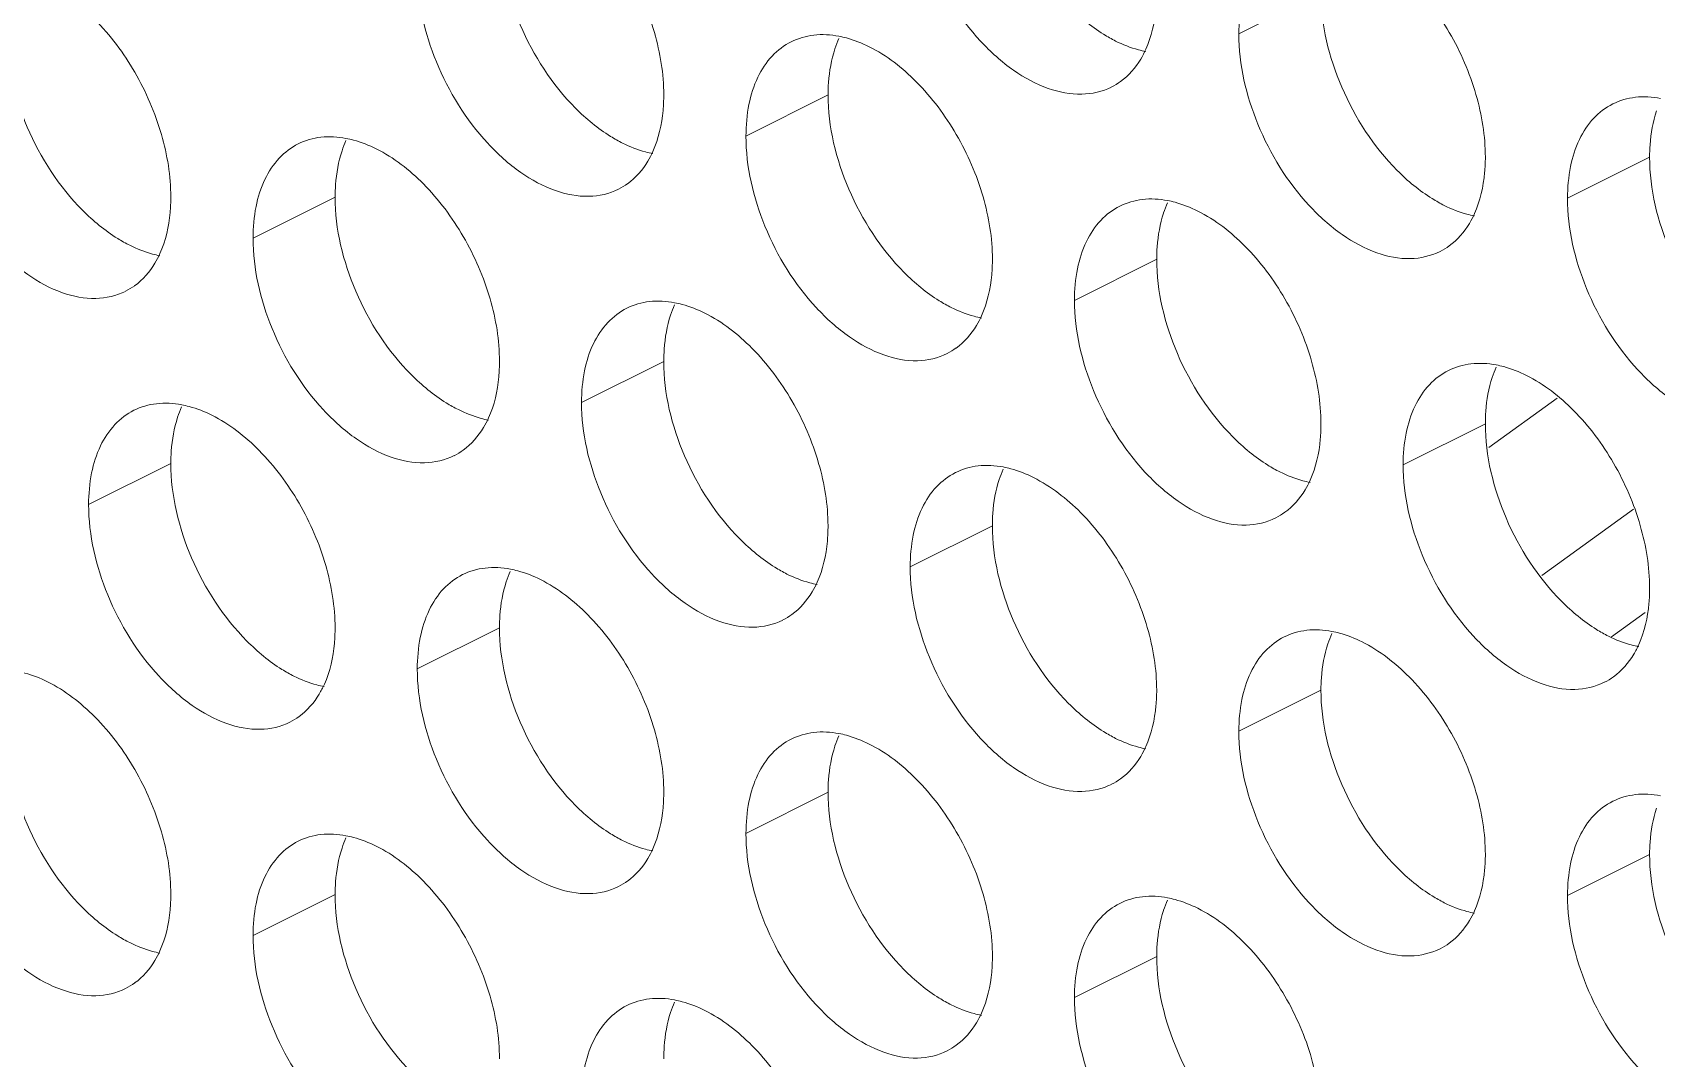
# Model space of a CAD drawing. Header units: millimetres. Extents: x 0 to 2524, y 0 to 1785.
# Drawn here: x 1833.05 to 1844.23, y 786.19 to 793.26 of the extents above; entities that cross this region are included whole.
import ezdxf

# ---------------------------------------------------------------- set-up
doc = ezdxf.new("R2010")
doc.units = ezdxf.units.MM
doc.header["$LTSCALE"] = 0.1
doc.layers.add('标注', color=251, linetype='Continuous', lineweight=9)

msp = doc.modelspace()

# ---------------------------------------------------------------- linework, layer by layer
at = {"layer": '标注'}
for p, q in [((1841.923, 793.529), (1841.358, 793.246)), ((1838.529, 792.826), (1837.964, 792.543)), ((1844.186, 792.398), (1843.621, 792.115)), ((1835.135, 792.123), (1834.57, 791.84)), ((1840.792, 791.695), (1840.226, 791.412)), ((1837.398, 790.992), (1836.832, 790.709)), ((1843.549, 790.738), (1843.08, 790.398)), ((1843.055, 790.563), (1842.489, 790.28)), ((1834.004, 790.289), (1833.438, 790.006)), ((1844.074, 789.974), (1843.445, 789.518)), ((1839.661, 789.86), (1839.095, 789.578)), ((1844.156, 789.263), (1843.924, 789.095)), ((1836.267, 789.157), (1835.701, 788.875)), ((1841.923, 788.729), (1841.358, 788.446)), ((1838.529, 788.026), (1837.964, 787.743)), ((1844.186, 787.598), (1843.621, 787.315)), ((1835.135, 787.323), (1834.57, 787.04)), ((1840.792, 786.895), (1840.226, 786.612))]:
    msp.add_line(p, q, dxfattribs=at)
for centre, radius, start, end in [((1839.274, 792.915), 0.734, 155.8796, 161.7803), ((1840.278, 793.286), 0.453, 296.5256, 305.9034), ((1835.88, 792.212), 0.734, 155.8796, 161.7803), ((1836.884, 792.583), 0.453, 296.5256, 305.9034), ((1841.537, 791.784), 0.734, 155.8796, 161.7803), ((1842.541, 792.154), 0.453, 296.5256, 305.9034), ((1833.49, 791.88), 0.453, 296.5256, 305.9034), ((1838.142, 791.081), 0.734, 155.8796, 161.7803), ((1839.146, 791.451), 0.453, 296.5256, 305.9034), ((1843.799, 790.652), 0.734, 155.8796, 161.7803), ((1834.748, 790.378), 0.734, 155.8796, 161.7803), ((1835.752, 790.748), 0.453, 296.5256, 305.9034), ((1840.405, 789.949), 0.734, 155.8796, 161.7803), ((1841.409, 790.32), 0.453, 296.5256, 305.9034), ((1837.011, 789.246), 0.734, 155.8796, 161.7803), ((1838.015, 789.617), 0.453, 296.5256, 305.9034), ((1842.668, 788.818), 0.734, 155.8796, 161.7803), ((1843.672, 789.188), 0.453, 296.5256, 305.9034), ((1834.621, 788.914), 0.453, 296.5256, 305.9034), ((1839.274, 788.115), 0.734, 155.8796, 161.7803), ((1840.278, 788.486), 0.453, 296.5256, 305.9034), ((1835.88, 787.412), 0.734, 155.8796, 161.7803), ((1836.884, 787.783), 0.453, 296.5256, 305.9034), ((1841.537, 786.984), 0.734, 155.8796, 161.7803), ((1842.541, 787.354), 0.453, 296.5256, 305.9034), ((1833.49, 787.08), 0.453, 296.5256, 305.9034), ((1838.142, 786.281), 0.734, 155.8796, 161.7803), ((1839.146, 786.651), 0.453, 296.5256, 305.9034)]:
    msp.add_arc(centre, radius, start, end, dxfattribs=at)
for points, knots in [([(1840.48, 792.88), (1840.418, 792.849), (1840.268, 792.815), (1840.03, 792.863), (1839.791, 792.993), (1839.484, 793.271), (1839.198, 793.733), (1839.095, 794.166), (1839.095, 794.378)], [0, 0, 0, 0, 0.090718, 0.191742, 0.308104, 0.439279, 0.725532, 1, 1, 1, 1]), ([(1836.549, 794.29), (1836.67, 794.229), (1836.901, 794.049), (1837.167, 793.691), (1837.348, 793.272), (1837.398, 792.971), (1837.398, 792.826)], [0, 0, 0, 0, 0.229676, 0.488215, 0.753207, 1, 1, 1, 1]), ([(1836.79, 792.735), (1836.629, 792.898), (1836.378, 793.285), (1836.267, 793.736), (1836.267, 793.957)], [0, 0, 0, 0, 0.508684, 1, 1, 1, 1]), ([(1841.358, 793.246), (1841.358, 793.319), (1841.37, 793.458), (1841.429, 793.648), (1841.528, 793.8), (1841.621, 793.871), (1841.67, 793.895)], [0, 0, 0, 0, 0.289235, 0.54966, 0.782932, 1, 1, 1, 1]), ([(1842.206, 793.861), (1842.327, 793.801), (1842.557, 793.62), (1842.824, 793.262), (1843.005, 792.844), (1843.055, 792.543), (1843.055, 792.398)], [0, 0, 0, 0, 0.229676, 0.488215, 0.753207, 1, 1, 1, 1]), ([(1837.086, 792.177), (1837.023, 792.146), (1836.874, 792.112), (1836.636, 792.16), (1836.397, 792.29), (1836.09, 792.568), (1835.804, 793.031), (1835.701, 793.463), (1835.701, 793.675)], [0, 0, 0, 0, 0.090718, 0.191742, 0.308104, 0.439279, 0.725532, 1, 1, 1, 1]), ([(1833.155, 793.587), (1833.276, 793.526), (1833.507, 793.346), (1833.773, 792.988), (1833.954, 792.569), (1834.004, 792.268), (1834.004, 792.123)], [0, 0, 0, 0, 0.229676, 0.488215, 0.753207, 1, 1, 1, 1]), ([(1840.792, 793.529), (1840.792, 793.493), (1840.786, 793.361), (1840.757, 793.228), (1840.717, 793.14)], [0, 0, 0, 0, 0.268874, 1, 1, 1, 1]), ([(1842.447, 792.307), (1842.286, 792.47), (1842.035, 792.857), (1841.923, 793.307), (1841.923, 793.529)], [0, 0, 0, 0, 0.508684, 1, 1, 1, 1]), ([(1840.509, 793.197), (1840.481, 793.211), (1840.363, 793.278), (1840.257, 793.365), (1840.185, 793.438)], [0, 0, 0, 0, 0.235002, 1, 1, 1, 1]), ([(1833.396, 792.032), (1833.235, 792.195), (1832.984, 792.582), (1832.872, 793.033), (1832.872, 793.254)], [0, 0, 0, 0, 0.508684, 1, 1, 1, 1]), ([(1837.964, 792.543), (1837.964, 792.616), (1837.976, 792.755), (1838.035, 792.945), (1838.134, 793.097), (1838.227, 793.168), (1838.276, 793.192)], [0, 0, 0, 0, 0.289235, 0.54966, 0.782932, 1, 1, 1, 1]), ([(1838.276, 793.192), (1838.324, 793.216), (1838.434, 793.248), (1838.548, 793.241), (1838.604, 793.23)], [0, 0, 0, 0, 0.482538, 1, 1, 1, 1]), ([(1838.529, 792.826), (1838.529, 792.854), (1838.533, 792.962), (1838.552, 793.069), (1838.577, 793.144)], [0, 0, 0, 0, 0.264225, 1, 1, 1, 1]), ([(1838.604, 793.23), (1838.622, 793.227), (1838.693, 793.21), (1838.762, 793.183), (1838.812, 793.158)], [0, 0, 0, 0, 0.238696, 1, 1, 1, 1]), ([(1838.812, 793.158), (1838.933, 793.098), (1839.163, 792.917), (1839.43, 792.559), (1839.611, 792.141), (1839.661, 791.84), (1839.661, 791.695)], [0, 0, 0, 0, 0.229676, 0.488215, 0.753207, 1, 1, 1, 1]), ([(1840.717, 793.125), (1840.7, 793.128), (1840.628, 793.145), (1840.559, 793.172), (1840.509, 793.197)], [0, 0, 0, 0, 0.238696, 1, 1, 1, 1]), ([(1842.743, 791.749), (1842.68, 791.717), (1842.53, 791.683), (1842.293, 791.731), (1842.054, 791.862), (1841.746, 792.139), (1841.46, 792.602), (1841.358, 793.034), (1841.358, 793.246)], [0, 0, 0, 0, 0.090718, 0.191742, 0.308104, 0.439279, 0.725532, 1, 1, 1, 1]), ([(1840.717, 793.14), (1840.707, 793.117), (1840.664, 793.033), (1840.6, 792.959), (1840.544, 792.918)], [0, 0, 0, 0, 0.265525, 1, 1, 1, 1]), ([(1833.692, 791.474), (1833.629, 791.443), (1833.479, 791.409), (1833.242, 791.457), (1833.003, 791.587), (1832.695, 791.865), (1832.409, 792.328), (1832.307, 792.76), (1832.307, 792.972)], [0, 0, 0, 0, 0.090718, 0.191742, 0.308104, 0.439279, 0.725532, 1, 1, 1, 1]), ([(1837.398, 792.826), (1837.398, 792.79), (1837.392, 792.658), (1837.363, 792.526), (1837.323, 792.437)], [0, 0, 0, 0, 0.268874, 1, 1, 1, 1]), ([(1839.053, 791.604), (1838.892, 791.767), (1838.641, 792.154), (1838.529, 792.605), (1838.529, 792.826)], [0, 0, 0, 0, 0.508684, 1, 1, 1, 1]), ([(1843.932, 792.764), (1843.981, 792.788), (1844.091, 792.82), (1844.204, 792.813), (1844.261, 792.802)], [0, 0, 0, 0, 0.482538, 1, 1, 1, 1]), ([(1837.115, 792.494), (1837.087, 792.508), (1836.969, 792.575), (1836.863, 792.662), (1836.79, 792.735)], [0, 0, 0, 0, 0.235002, 1, 1, 1, 1]), ([(1843.621, 792.115), (1843.621, 792.188), (1843.633, 792.327), (1843.692, 792.517), (1843.791, 792.669), (1843.883, 792.739), (1843.932, 792.764)], [0, 0, 0, 0, 0.289235, 0.54966, 0.782932, 1, 1, 1, 1]), ([(1844.186, 792.398), (1844.186, 792.426), (1844.19, 792.533), (1844.209, 792.641), (1844.234, 792.716)], [0, 0, 0, 0, 0.264225, 1, 1, 1, 1]), ([(1834.57, 791.84), (1834.57, 791.913), (1834.582, 792.052), (1834.641, 792.242), (1834.74, 792.394), (1834.833, 792.465), (1834.881, 792.489)], [0, 0, 0, 0, 0.289235, 0.54966, 0.782932, 1, 1, 1, 1]), ([(1834.881, 792.489), (1834.93, 792.513), (1835.04, 792.545), (1835.154, 792.538), (1835.21, 792.527)], [0, 0, 0, 0, 0.482538, 1, 1, 1, 1]), ([(1835.21, 792.527), (1835.228, 792.524), (1835.299, 792.507), (1835.368, 792.48), (1835.418, 792.455)], [0, 0, 0, 0, 0.238696, 1, 1, 1, 1]), ([(1837.323, 792.422), (1837.306, 792.425), (1837.234, 792.442), (1837.165, 792.469), (1837.115, 792.494)], [0, 0, 0, 0, 0.238696, 1, 1, 1, 1]), ([(1839.349, 791.046), (1839.286, 791.014), (1839.136, 790.98), (1838.898, 791.028), (1838.66, 791.159), (1838.352, 791.436), (1838.066, 791.899), (1837.964, 792.332), (1837.964, 792.543)], [0, 0, 0, 0, 0.090718, 0.191742, 0.308104, 0.439279, 0.725532, 1, 1, 1, 1]), ([(1835.135, 792.123), (1835.135, 792.152), (1835.139, 792.259), (1835.158, 792.366), (1835.183, 792.442)], [0, 0, 0, 0, 0.264225, 1, 1, 1, 1]), ([(1835.418, 792.455), (1835.539, 792.395), (1835.769, 792.215), (1836.035, 791.856), (1836.217, 791.438), (1836.267, 791.137), (1836.267, 790.992)], [0, 0, 0, 0, 0.229676, 0.488215, 0.753207, 1, 1, 1, 1]), ([(1837.323, 792.437), (1837.313, 792.414), (1837.27, 792.33), (1837.206, 792.256), (1837.149, 792.215)], [0, 0, 0, 0, 0.265525, 1, 1, 1, 1]), ([(1843.055, 792.398), (1843.055, 792.362), (1843.049, 792.23), (1843.02, 792.097), (1842.98, 792.009)], [0, 0, 0, 0, 0.268874, 1, 1, 1, 1]), ([(1844.71, 791.176), (1844.548, 791.338), (1844.297, 791.726), (1844.186, 792.176), (1844.186, 792.398)], [0, 0, 0, 0, 0.508684, 1, 1, 1, 1]), ([(1842.772, 792.065), (1842.744, 792.08), (1842.626, 792.146), (1842.52, 792.234), (1842.447, 792.307)], [0, 0, 0, 0, 0.235002, 1, 1, 1, 1]), ([(1833.721, 791.791), (1833.693, 791.805), (1833.575, 791.872), (1833.469, 791.959), (1833.396, 792.032)], [0, 0, 0, 0, 0.235002, 1, 1, 1, 1]), ([(1834.004, 792.123), (1834.004, 792.087), (1833.998, 791.955), (1833.969, 791.823), (1833.929, 791.734)], [0, 0, 0, 0, 0.268874, 1, 1, 1, 1]), ([(1835.659, 790.901), (1835.497, 791.064), (1835.246, 791.451), (1835.135, 791.902), (1835.135, 792.123)], [0, 0, 0, 0, 0.508684, 1, 1, 1, 1]), ([(1840.226, 791.412), (1840.226, 791.485), (1840.238, 791.624), (1840.297, 791.814), (1840.397, 791.966), (1840.489, 792.036), (1840.538, 792.061)], [0, 0, 0, 0, 0.289235, 0.54966, 0.782932, 1, 1, 1, 1]), ([(1840.538, 792.061), (1840.587, 792.085), (1840.697, 792.117), (1840.81, 792.11), (1840.867, 792.099)], [0, 0, 0, 0, 0.482538, 1, 1, 1, 1]), ([(1840.867, 792.099), (1840.884, 792.096), (1840.956, 792.079), (1841.025, 792.052), (1841.075, 792.027)], [0, 0, 0, 0, 0.238696, 1, 1, 1, 1]), ([(1841.075, 792.027), (1841.196, 791.966), (1841.426, 791.786), (1841.692, 791.428), (1841.873, 791.009), (1841.923, 790.708), (1841.923, 790.563)], [0, 0, 0, 0, 0.229676, 0.488215, 0.753207, 1, 1, 1, 1]), ([(1842.98, 791.993), (1842.962, 791.997), (1842.891, 792.013), (1842.822, 792.04), (1842.772, 792.065)], [0, 0, 0, 0, 0.238696, 1, 1, 1, 1]), ([(1845.006, 790.617), (1844.943, 790.586), (1844.793, 790.552), (1844.555, 790.6), (1844.317, 790.73), (1844.009, 791.008), (1843.723, 791.471), (1843.621, 791.903), (1843.621, 792.115)], [0, 0, 0, 0, 0.090718, 0.191742, 0.308104, 0.439279, 0.725532, 1, 1, 1, 1]), ([(1840.792, 791.695), (1840.792, 791.723), (1840.796, 791.831), (1840.815, 791.938), (1840.839, 792.013)], [0, 0, 0, 0, 0.264225, 1, 1, 1, 1]), ([(1842.98, 792.009), (1842.97, 791.986), (1842.927, 791.902), (1842.863, 791.828), (1842.806, 791.787)], [0, 0, 0, 0, 0.265525, 1, 1, 1, 1]), ([(1835.955, 790.343), (1835.892, 790.312), (1835.742, 790.278), (1835.504, 790.325), (1835.266, 790.456), (1834.958, 790.733), (1834.672, 791.196), (1834.57, 791.629), (1834.57, 791.84)], [0, 0, 0, 0, 0.090718, 0.191742, 0.308104, 0.439279, 0.725532, 1, 1, 1, 1]), ([(1833.929, 791.719), (1833.911, 791.722), (1833.84, 791.739), (1833.771, 791.766), (1833.721, 791.791)], [0, 0, 0, 0, 0.238696, 1, 1, 1, 1]), ([(1833.929, 791.734), (1833.919, 791.711), (1833.876, 791.627), (1833.812, 791.553), (1833.755, 791.513)], [0, 0, 0, 0, 0.265525, 1, 1, 1, 1]), ([(1839.661, 791.695), (1839.661, 791.659), (1839.655, 791.527), (1839.626, 791.394), (1839.586, 791.306)], [0, 0, 0, 0, 0.268874, 1, 1, 1, 1]), ([(1841.316, 790.473), (1841.154, 790.635), (1840.903, 791.023), (1840.792, 791.473), (1840.792, 791.695)], [0, 0, 0, 0, 0.508684, 1, 1, 1, 1]), ([(1839.378, 791.363), (1839.349, 791.377), (1839.232, 791.443), (1839.126, 791.531), (1839.053, 791.604)], [0, 0, 0, 0, 0.235002, 1, 1, 1, 1]), ([(1836.832, 790.709), (1836.832, 790.782), (1836.844, 790.921), (1836.903, 791.111), (1837.003, 791.263), (1837.095, 791.333), (1837.144, 791.358)], [0, 0, 0, 0, 0.289235, 0.54966, 0.782932, 1, 1, 1, 1]), ([(1837.144, 791.358), (1837.193, 791.382), (1837.303, 791.414), (1837.416, 791.407), (1837.473, 791.396)], [0, 0, 0, 0, 0.482538, 1, 1, 1, 1]), ([(1837.473, 791.396), (1837.49, 791.393), (1837.562, 791.376), (1837.631, 791.349), (1837.681, 791.324)], [0, 0, 0, 0, 0.238696, 1, 1, 1, 1]), ([(1839.586, 791.29), (1839.568, 791.294), (1839.497, 791.31), (1839.428, 791.338), (1839.378, 791.363)], [0, 0, 0, 0, 0.238696, 1, 1, 1, 1]), ([(1841.612, 789.914), (1841.549, 789.883), (1841.399, 789.849), (1841.161, 789.897), (1840.923, 790.027), (1840.615, 790.305), (1840.329, 790.768), (1840.226, 791.2), (1840.226, 791.412)], [0, 0, 0, 0, 0.090718, 0.191742, 0.308104, 0.439279, 0.725532, 1, 1, 1, 1]), ([(1837.398, 790.992), (1837.398, 791.02), (1837.402, 791.128), (1837.42, 791.235), (1837.445, 791.31)], [0, 0, 0, 0, 0.264225, 1, 1, 1, 1]), ([(1837.681, 791.324), (1837.801, 791.264), (1838.032, 791.083), (1838.298, 790.725), (1838.479, 790.306), (1838.529, 790.005), (1838.529, 789.86)], [0, 0, 0, 0, 0.229676, 0.488215, 0.753207, 1, 1, 1, 1]), ([(1839.586, 791.306), (1839.576, 791.283), (1839.533, 791.199), (1839.468, 791.125), (1839.412, 791.084)], [0, 0, 0, 0, 0.265525, 1, 1, 1, 1]), ([(1836.267, 790.992), (1836.267, 790.956), (1836.261, 790.824), (1836.232, 790.691), (1836.192, 790.603)], [0, 0, 0, 0, 0.268874, 1, 1, 1, 1]), ([(1837.922, 789.77), (1837.76, 789.932), (1837.509, 790.32), (1837.398, 790.77), (1837.398, 790.992)], [0, 0, 0, 0, 0.508684, 1, 1, 1, 1]), ([(1842.489, 790.28), (1842.489, 790.353), (1842.501, 790.492), (1842.56, 790.682), (1842.66, 790.835), (1842.752, 790.905), (1842.801, 790.929)], [0, 0, 0, 0, 0.289235, 0.54966, 0.782932, 1, 1, 1, 1]), ([(1842.801, 790.929), (1842.849, 790.954), (1842.959, 790.985), (1843.073, 790.978), (1843.13, 790.968)], [0, 0, 0, 0, 0.482538, 1, 1, 1, 1]), ([(1843.13, 790.968), (1843.147, 790.964), (1843.219, 790.948), (1843.288, 790.92), (1843.338, 790.895)], [0, 0, 0, 0, 0.238696, 1, 1, 1, 1]), ([(1835.984, 790.66), (1835.955, 790.674), (1835.837, 790.74), (1835.732, 790.828), (1835.659, 790.901)], [0, 0, 0, 0, 0.235002, 1, 1, 1, 1]), ([(1843.055, 790.563), (1843.055, 790.592), (1843.059, 790.699), (1843.077, 790.807), (1843.102, 790.882)], [0, 0, 0, 0, 0.264225, 1, 1, 1, 1]), ([(1843.338, 790.895), (1843.458, 790.835), (1843.689, 790.655), (1843.955, 790.297), (1844.136, 789.878), (1844.186, 789.577), (1844.186, 789.432)], [0, 0, 0, 0, 0.229676, 0.488215, 0.753207, 1, 1, 1, 1]), ([(1833.75, 790.655), (1833.798, 790.679), (1833.908, 790.711), (1834.022, 790.704), (1834.079, 790.693)], [0, 0, 0, 0, 0.482538, 1, 1, 1, 1]), ([(1834.079, 790.693), (1834.096, 790.69), (1834.168, 790.673), (1834.237, 790.646), (1834.287, 790.621)], [0, 0, 0, 0, 0.238696, 1, 1, 1, 1]), ([(1838.217, 789.211), (1838.155, 789.18), (1838.005, 789.146), (1837.767, 789.194), (1837.529, 789.325), (1837.221, 789.602), (1836.935, 790.065), (1836.832, 790.497), (1836.832, 790.709)], [0, 0, 0, 0, 0.090718, 0.191742, 0.308104, 0.439279, 0.725532, 1, 1, 1, 1]), ([(1833.438, 790.006), (1833.438, 790.079), (1833.45, 790.218), (1833.509, 790.408), (1833.609, 790.56), (1833.701, 790.631), (1833.75, 790.655)], [0, 0, 0, 0, 0.289235, 0.54966, 0.782932, 1, 1, 1, 1]), ([(1834.004, 790.289), (1834.004, 790.317), (1834.008, 790.425), (1834.026, 790.532), (1834.051, 790.607)], [0, 0, 0, 0, 0.264225, 1, 1, 1, 1]), ([(1834.287, 790.621), (1834.407, 790.561), (1834.638, 790.38), (1834.904, 790.022), (1835.085, 789.603), (1835.135, 789.302), (1835.135, 789.157)], [0, 0, 0, 0, 0.229676, 0.488215, 0.753207, 1, 1, 1, 1]), ([(1836.191, 790.587), (1836.174, 790.591), (1836.103, 790.607), (1836.034, 790.635), (1835.984, 790.66)], [0, 0, 0, 0, 0.238696, 1, 1, 1, 1]), ([(1836.192, 790.603), (1836.182, 790.58), (1836.138, 790.496), (1836.074, 790.422), (1836.018, 790.381)], [0, 0, 0, 0, 0.265525, 1, 1, 1, 1]), ([(1841.641, 790.231), (1841.612, 790.245), (1841.494, 790.312), (1841.389, 790.399), (1841.316, 790.473)], [0, 0, 0, 0, 0.235002, 1, 1, 1, 1]), ([(1841.923, 790.563), (1841.923, 790.528), (1841.918, 790.395), (1841.889, 790.263), (1841.849, 790.174)], [0, 0, 0, 0, 0.268874, 1, 1, 1, 1]), ([(1843.579, 789.341), (1843.417, 789.504), (1843.166, 789.891), (1843.055, 790.342), (1843.055, 790.563)], [0, 0, 0, 0, 0.508684, 1, 1, 1, 1]), ([(1834.528, 789.067), (1834.366, 789.23), (1834.115, 789.617), (1834.004, 790.067), (1834.004, 790.289)], [0, 0, 0, 0, 0.508684, 1, 1, 1, 1]), ([(1839.407, 790.226), (1839.455, 790.251), (1839.565, 790.282), (1839.679, 790.276), (1839.736, 790.265)], [0, 0, 0, 0, 0.482538, 1, 1, 1, 1]), ([(1839.736, 790.265), (1839.753, 790.261), (1839.825, 790.245), (1839.894, 790.217), (1839.944, 790.192)], [0, 0, 0, 0, 0.238696, 1, 1, 1, 1]), ([(1843.874, 788.783), (1843.812, 788.752), (1843.662, 788.718), (1843.424, 788.766), (1843.186, 788.896), (1842.878, 789.174), (1842.592, 789.636), (1842.489, 790.069), (1842.489, 790.28)], [0, 0, 0, 0, 0.090718, 0.191742, 0.308104, 0.439279, 0.725532, 1, 1, 1, 1]), ([(1839.095, 789.578), (1839.095, 789.65), (1839.107, 789.789), (1839.166, 789.979), (1839.265, 790.132), (1839.358, 790.202), (1839.407, 790.226)], [0, 0, 0, 0, 0.289235, 0.54966, 0.782932, 1, 1, 1, 1]), ([(1839.661, 789.86), (1839.661, 789.889), (1839.664, 789.996), (1839.683, 790.104), (1839.708, 790.179)], [0, 0, 0, 0, 0.264225, 1, 1, 1, 1]), ([(1839.944, 790.192), (1840.064, 790.132), (1840.295, 789.952), (1840.561, 789.594), (1840.742, 789.175), (1840.792, 788.874), (1840.792, 788.729)], [0, 0, 0, 0, 0.229676, 0.488215, 0.753207, 1, 1, 1, 1]), ([(1841.848, 790.159), (1841.831, 790.162), (1841.76, 790.179), (1841.691, 790.206), (1841.641, 790.231)], [0, 0, 0, 0, 0.238696, 1, 1, 1, 1]), ([(1841.849, 790.174), (1841.839, 790.152), (1841.795, 790.068), (1841.731, 789.993), (1841.675, 789.953)], [0, 0, 0, 0, 0.265525, 1, 1, 1, 1]), ([(1834.823, 788.508), (1834.761, 788.477), (1834.611, 788.443), (1834.373, 788.491), (1834.135, 788.622), (1833.827, 788.899), (1833.541, 789.362), (1833.438, 789.794), (1833.438, 790.006)], [0, 0, 0, 0, 0.090718, 0.191742, 0.308104, 0.439279, 0.725532, 1, 1, 1, 1]), ([(1838.529, 789.86), (1838.529, 789.825), (1838.524, 789.692), (1838.494, 789.56), (1838.455, 789.471)], [0, 0, 0, 0, 0.268874, 1, 1, 1, 1]), ([(1840.185, 788.638), (1840.023, 788.801), (1839.772, 789.188), (1839.661, 789.639), (1839.661, 789.86)], [0, 0, 0, 0, 0.508684, 1, 1, 1, 1]), ([(1838.246, 789.528), (1838.218, 789.542), (1838.1, 789.609), (1837.995, 789.696), (1837.922, 789.77)], [0, 0, 0, 0, 0.235002, 1, 1, 1, 1]), ([(1836.013, 789.524), (1836.061, 789.548), (1836.171, 789.579), (1836.285, 789.573), (1836.342, 789.562)], [0, 0, 0, 0, 0.482538, 1, 1, 1, 1]), ([(1840.48, 788.08), (1840.418, 788.049), (1840.268, 788.015), (1840.03, 788.063), (1839.791, 788.193), (1839.484, 788.471), (1839.198, 788.933), (1839.095, 789.366), (1839.095, 789.578)], [0, 0, 0, 0, 0.090718, 0.191742, 0.308104, 0.439279, 0.725532, 1, 1, 1, 1]), ([(1835.701, 788.875), (1835.701, 788.947), (1835.713, 789.086), (1835.772, 789.277), (1835.871, 789.429), (1835.964, 789.499), (1836.013, 789.524)], [0, 0, 0, 0, 0.289235, 0.54966, 0.782932, 1, 1, 1, 1]), ([(1836.267, 789.157), (1836.267, 789.186), (1836.27, 789.293), (1836.289, 789.401), (1836.314, 789.476)], [0, 0, 0, 0, 0.264225, 1, 1, 1, 1]), ([(1836.342, 789.562), (1836.359, 789.558), (1836.431, 789.542), (1836.499, 789.515), (1836.549, 789.49)], [0, 0, 0, 0, 0.238696, 1, 1, 1, 1]), ([(1836.549, 789.49), (1836.67, 789.429), (1836.901, 789.249), (1837.167, 788.891), (1837.348, 788.472), (1837.398, 788.171), (1837.398, 788.026)], [0, 0, 0, 0, 0.229676, 0.488215, 0.753207, 1, 1, 1, 1]), ([(1838.454, 789.456), (1838.437, 789.459), (1838.365, 789.476), (1838.296, 789.503), (1838.246, 789.528)], [0, 0, 0, 0, 0.238696, 1, 1, 1, 1]), ([(1838.455, 789.471), (1838.444, 789.449), (1838.401, 789.365), (1838.337, 789.29), (1838.281, 789.25)], [0, 0, 0, 0, 0.265525, 1, 1, 1, 1]), ([(1843.903, 789.1), (1843.875, 789.114), (1843.757, 789.181), (1843.652, 789.268), (1843.579, 789.341)], [0, 0, 0, 0, 0.235002, 1, 1, 1, 1]), ([(1844.186, 789.432), (1844.186, 789.396), (1844.181, 789.264), (1844.151, 789.131), (1844.112, 789.043)], [0, 0, 0, 0, 0.268874, 1, 1, 1, 1]), ([(1835.135, 789.157), (1835.135, 789.122), (1835.13, 788.99), (1835.1, 788.857), (1835.061, 788.769)], [0, 0, 0, 0, 0.268874, 1, 1, 1, 1]), ([(1836.79, 787.935), (1836.629, 788.098), (1836.378, 788.485), (1836.267, 788.936), (1836.267, 789.157)], [0, 0, 0, 0, 0.508684, 1, 1, 1, 1]), ([(1841.67, 789.095), (1841.718, 789.119), (1841.828, 789.151), (1841.942, 789.144), (1841.999, 789.133)], [0, 0, 0, 0, 0.482538, 1, 1, 1, 1]), ([(1841.999, 789.133), (1842.016, 789.13), (1842.087, 789.113), (1842.156, 789.086), (1842.206, 789.061)], [0, 0, 0, 0, 0.238696, 1, 1, 1, 1]), ([(1834.852, 788.825), (1834.824, 788.839), (1834.706, 788.906), (1834.601, 788.993), (1834.528, 789.067)], [0, 0, 0, 0, 0.235002, 1, 1, 1, 1]), ([(1841.358, 788.446), (1841.358, 788.519), (1841.37, 788.658), (1841.429, 788.848), (1841.528, 789), (1841.621, 789.071), (1841.67, 789.095)], [0, 0, 0, 0, 0.289235, 0.54966, 0.782932, 1, 1, 1, 1]), ([(1841.923, 788.729), (1841.923, 788.757), (1841.927, 788.865), (1841.946, 788.972), (1841.971, 789.047)], [0, 0, 0, 0, 0.264225, 1, 1, 1, 1]), ([(1842.206, 789.061), (1842.327, 789.001), (1842.557, 788.82), (1842.824, 788.462), (1843.005, 788.044), (1843.055, 787.743), (1843.055, 787.598)], [0, 0, 0, 0, 0.229676, 0.488215, 0.753207, 1, 1, 1, 1]), ([(1844.111, 789.028), (1844.094, 789.031), (1844.022, 789.048), (1843.953, 789.075), (1843.903, 789.1)], [0, 0, 0, 0, 0.238696, 1, 1, 1, 1]), ([(1844.112, 789.043), (1844.101, 789.02), (1844.058, 788.936), (1843.994, 788.862), (1843.938, 788.821)], [0, 0, 0, 0, 0.265525, 1, 1, 1, 1]), ([(1832.948, 788.859), (1832.965, 788.855), (1833.036, 788.839), (1833.105, 788.812), (1833.155, 788.787)], [0, 0, 0, 0, 0.238696, 1, 1, 1, 1]), ([(1833.155, 788.787), (1833.276, 788.726), (1833.507, 788.546), (1833.773, 788.188), (1833.954, 787.769), (1834.004, 787.468), (1834.004, 787.323)], [0, 0, 0, 0, 0.229676, 0.488215, 0.753207, 1, 1, 1, 1]), ([(1835.06, 788.753), (1835.043, 788.756), (1834.971, 788.773), (1834.902, 788.8), (1834.852, 788.825)], [0, 0, 0, 0, 0.238696, 1, 1, 1, 1]), ([(1837.086, 787.377), (1837.023, 787.346), (1836.874, 787.312), (1836.636, 787.36), (1836.397, 787.49), (1836.09, 787.768), (1835.804, 788.231), (1835.701, 788.663), (1835.701, 788.875)], [0, 0, 0, 0, 0.090718, 0.191742, 0.308104, 0.439279, 0.725532, 1, 1, 1, 1]), ([(1835.061, 788.769), (1835.05, 788.746), (1835.007, 788.662), (1834.943, 788.588), (1834.887, 788.547)], [0, 0, 0, 0, 0.265525, 1, 1, 1, 1]), ([(1840.792, 788.729), (1840.792, 788.693), (1840.786, 788.561), (1840.757, 788.428), (1840.717, 788.34)], [0, 0, 0, 0, 0.268874, 1, 1, 1, 1]), ([(1842.447, 787.507), (1842.286, 787.67), (1842.035, 788.057), (1841.923, 788.507), (1841.923, 788.729)], [0, 0, 0, 0, 0.508684, 1, 1, 1, 1]), ([(1840.509, 788.397), (1840.481, 788.411), (1840.363, 788.478), (1840.257, 788.565), (1840.185, 788.638)], [0, 0, 0, 0, 0.235002, 1, 1, 1, 1]), ([(1833.396, 787.232), (1833.235, 787.395), (1832.984, 787.782), (1832.872, 788.233), (1832.872, 788.454)], [0, 0, 0, 0, 0.508684, 1, 1, 1, 1]), ([(1837.964, 787.743), (1837.964, 787.816), (1837.976, 787.955), (1838.035, 788.145), (1838.134, 788.297), (1838.227, 788.368), (1838.276, 788.392)], [0, 0, 0, 0, 0.289235, 0.54966, 0.782932, 1, 1, 1, 1]), ([(1838.276, 788.392), (1838.324, 788.416), (1838.434, 788.448), (1838.548, 788.441), (1838.604, 788.43)], [0, 0, 0, 0, 0.482538, 1, 1, 1, 1]), ([(1838.529, 788.026), (1838.529, 788.054), (1838.533, 788.162), (1838.552, 788.269), (1838.577, 788.344)], [0, 0, 0, 0, 0.264225, 1, 1, 1, 1]), ([(1838.604, 788.43), (1838.622, 788.427), (1838.693, 788.41), (1838.762, 788.383), (1838.812, 788.358)], [0, 0, 0, 0, 0.238696, 1, 1, 1, 1]), ([(1838.812, 788.358), (1838.933, 788.298), (1839.163, 788.117), (1839.43, 787.759), (1839.611, 787.341), (1839.661, 787.04), (1839.661, 786.895)], [0, 0, 0, 0, 0.229676, 0.488215, 0.753207, 1, 1, 1, 1]), ([(1840.717, 788.325), (1840.7, 788.328), (1840.628, 788.345), (1840.559, 788.372), (1840.509, 788.397)], [0, 0, 0, 0, 0.238696, 1, 1, 1, 1]), ([(1840.717, 788.34), (1840.707, 788.317), (1840.664, 788.233), (1840.6, 788.159), (1840.544, 788.118)], [0, 0, 0, 0, 0.265525, 1, 1, 1, 1]), ([(1842.743, 786.949), (1842.68, 786.917), (1842.53, 786.883), (1842.293, 786.931), (1842.054, 787.062), (1841.746, 787.339), (1841.46, 787.802), (1841.358, 788.234), (1841.358, 788.446)], [0, 0, 0, 0, 0.090718, 0.191742, 0.308104, 0.439279, 0.725532, 1, 1, 1, 1]), ([(1833.692, 786.674), (1833.629, 786.643), (1833.479, 786.609), (1833.242, 786.657), (1833.003, 786.787), (1832.695, 787.065), (1832.409, 787.528), (1832.307, 787.96), (1832.307, 788.172)], [0, 0, 0, 0, 0.090718, 0.191742, 0.308104, 0.439279, 0.725532, 1, 1, 1, 1]), ([(1837.398, 788.026), (1837.398, 787.99), (1837.392, 787.858), (1837.363, 787.726), (1837.323, 787.637)], [0, 0, 0, 0, 0.268874, 1, 1, 1, 1]), ([(1839.053, 786.804), (1838.892, 786.967), (1838.641, 787.354), (1838.529, 787.805), (1838.529, 788.026)], [0, 0, 0, 0, 0.508684, 1, 1, 1, 1]), ([(1843.932, 787.964), (1843.981, 787.988), (1844.091, 788.02), (1844.204, 788.013), (1844.261, 788.002)], [0, 0, 0, 0, 0.482538, 1, 1, 1, 1]), ([(1837.115, 787.694), (1837.087, 787.708), (1836.969, 787.775), (1836.863, 787.862), (1836.79, 787.935)], [0, 0, 0, 0, 0.235002, 1, 1, 1, 1]), ([(1843.621, 787.315), (1843.621, 787.388), (1843.633, 787.527), (1843.692, 787.717), (1843.791, 787.869), (1843.883, 787.939), (1843.932, 787.964)], [0, 0, 0, 0, 0.289235, 0.54966, 0.782932, 1, 1, 1, 1]), ([(1844.186, 787.598), (1844.186, 787.626), (1844.19, 787.733), (1844.209, 787.841), (1844.234, 787.916)], [0, 0, 0, 0, 0.264225, 1, 1, 1, 1]), ([(1834.57, 787.04), (1834.57, 787.113), (1834.582, 787.252), (1834.641, 787.442), (1834.74, 787.594), (1834.833, 787.665), (1834.881, 787.689)], [0, 0, 0, 0, 0.289235, 0.54966, 0.782932, 1, 1, 1, 1]), ([(1834.881, 787.689), (1834.93, 787.713), (1835.04, 787.745), (1835.154, 787.738), (1835.21, 787.727)], [0, 0, 0, 0, 0.482538, 1, 1, 1, 1]), ([(1835.21, 787.727), (1835.228, 787.724), (1835.299, 787.707), (1835.368, 787.68), (1835.418, 787.655)], [0, 0, 0, 0, 0.238696, 1, 1, 1, 1]), ([(1837.323, 787.622), (1837.306, 787.625), (1837.234, 787.642), (1837.165, 787.669), (1837.115, 787.694)], [0, 0, 0, 0, 0.238696, 1, 1, 1, 1]), ([(1839.349, 786.246), (1839.286, 786.214), (1839.136, 786.18), (1838.898, 786.228), (1838.66, 786.359), (1838.352, 786.636), (1838.066, 787.099), (1837.964, 787.532), (1837.964, 787.743)], [0, 0, 0, 0, 0.090718, 0.191742, 0.308104, 0.439279, 0.725532, 1, 1, 1, 1]), ([(1835.135, 787.323), (1835.135, 787.352), (1835.139, 787.459), (1835.158, 787.566), (1835.183, 787.642)], [0, 0, 0, 0, 0.264225, 1, 1, 1, 1]), ([(1835.418, 787.655), (1835.539, 787.595), (1835.769, 787.415), (1836.035, 787.056), (1836.217, 786.638), (1836.267, 786.337), (1836.267, 786.192)], [0, 0, 0, 0, 0.229676, 0.488215, 0.753207, 1, 1, 1, 1]), ([(1837.323, 787.637), (1837.313, 787.614), (1837.27, 787.53), (1837.206, 787.456), (1837.149, 787.415)], [0, 0, 0, 0, 0.265525, 1, 1, 1, 1]), ([(1843.055, 787.598), (1843.055, 787.562), (1843.049, 787.43), (1843.02, 787.297), (1842.98, 787.209)], [0, 0, 0, 0, 0.268874, 1, 1, 1, 1]), ([(1844.71, 786.376), (1844.548, 786.538), (1844.297, 786.926), (1844.186, 787.376), (1844.186, 787.598)], [0, 0, 0, 0, 0.508684, 1, 1, 1, 1]), ([(1842.772, 787.265), (1842.744, 787.28), (1842.626, 787.346), (1842.52, 787.434), (1842.447, 787.507)], [0, 0, 0, 0, 0.235002, 1, 1, 1, 1]), ([(1833.721, 786.991), (1833.693, 787.005), (1833.575, 787.072), (1833.469, 787.159), (1833.396, 787.232)], [0, 0, 0, 0, 0.235002, 1, 1, 1, 1]), ([(1834.004, 787.323), (1834.004, 787.287), (1833.998, 787.155), (1833.969, 787.023), (1833.929, 786.934)], [0, 0, 0, 0, 0.268874, 1, 1, 1, 1]), ([(1835.659, 786.101), (1835.497, 786.264), (1835.246, 786.651), (1835.135, 787.102), (1835.135, 787.323)], [0, 0, 0, 0, 0.508684, 1, 1, 1, 1]), ([(1840.226, 786.612), (1840.226, 786.685), (1840.238, 786.824), (1840.297, 787.014), (1840.397, 787.166), (1840.489, 787.236), (1840.538, 787.261)], [0, 0, 0, 0, 0.289235, 0.54966, 0.782932, 1, 1, 1, 1]), ([(1840.538, 787.261), (1840.587, 787.285), (1840.697, 787.317), (1840.81, 787.31), (1840.867, 787.299)], [0, 0, 0, 0, 0.482538, 1, 1, 1, 1]), ([(1840.867, 787.299), (1840.884, 787.296), (1840.956, 787.279), (1841.025, 787.252), (1841.075, 787.227)], [0, 0, 0, 0, 0.238696, 1, 1, 1, 1]), ([(1841.075, 787.227), (1841.196, 787.166), (1841.426, 786.986), (1841.692, 786.628), (1841.873, 786.209), (1841.923, 785.908), (1841.923, 785.763)], [0, 0, 0, 0, 0.229676, 0.488215, 0.753207, 1, 1, 1, 1]), ([(1842.98, 787.193), (1842.962, 787.197), (1842.891, 787.213), (1842.822, 787.24), (1842.772, 787.265)], [0, 0, 0, 0, 0.238696, 1, 1, 1, 1]), ([(1845.006, 785.817), (1844.943, 785.786), (1844.793, 785.752), (1844.555, 785.8), (1844.317, 785.93), (1844.009, 786.208), (1843.723, 786.671), (1843.621, 787.103), (1843.621, 787.315)], [0, 0, 0, 0, 0.090718, 0.191742, 0.308104, 0.439279, 0.725532, 1, 1, 1, 1]), ([(1840.792, 786.895), (1840.792, 786.923), (1840.796, 787.031), (1840.815, 787.138), (1840.839, 787.213)], [0, 0, 0, 0, 0.264225, 1, 1, 1, 1]), ([(1842.98, 787.209), (1842.97, 787.186), (1842.927, 787.102), (1842.863, 787.028), (1842.806, 786.987)], [0, 0, 0, 0, 0.265525, 1, 1, 1, 1]), ([(1835.955, 785.543), (1835.892, 785.512), (1835.742, 785.478), (1835.504, 785.525), (1835.266, 785.656), (1834.958, 785.933), (1834.672, 786.396), (1834.57, 786.829), (1834.57, 787.04)], [0, 0, 0, 0, 0.090718, 0.191742, 0.308104, 0.439279, 0.725532, 1, 1, 1, 1]), ([(1833.929, 786.919), (1833.911, 786.922), (1833.84, 786.939), (1833.771, 786.966), (1833.721, 786.991)], [0, 0, 0, 0, 0.238696, 1, 1, 1, 1]), ([(1833.929, 786.934), (1833.919, 786.911), (1833.876, 786.827), (1833.812, 786.753), (1833.755, 786.713)], [0, 0, 0, 0, 0.265525, 1, 1, 1, 1]), ([(1839.661, 786.895), (1839.661, 786.859), (1839.655, 786.727), (1839.626, 786.594), (1839.586, 786.506)], [0, 0, 0, 0, 0.268874, 1, 1, 1, 1]), ([(1841.316, 785.673), (1841.154, 785.835), (1840.903, 786.223), (1840.792, 786.673), (1840.792, 786.895)], [0, 0, 0, 0, 0.508684, 1, 1, 1, 1]), ([(1839.378, 786.563), (1839.349, 786.577), (1839.232, 786.643), (1839.126, 786.731), (1839.053, 786.804)], [0, 0, 0, 0, 0.235002, 1, 1, 1, 1]), ([(1836.832, 785.909), (1836.832, 785.982), (1836.844, 786.121), (1836.903, 786.311), (1837.003, 786.463), (1837.095, 786.533), (1837.144, 786.558)], [0, 0, 0, 0, 0.289235, 0.54966, 0.782932, 1, 1, 1, 1]), ([(1837.144, 786.558), (1837.193, 786.582), (1837.303, 786.614), (1837.416, 786.607), (1837.473, 786.596)], [0, 0, 0, 0, 0.482538, 1, 1, 1, 1]), ([(1837.473, 786.596), (1837.49, 786.593), (1837.562, 786.576), (1837.631, 786.549), (1837.681, 786.524)], [0, 0, 0, 0, 0.238696, 1, 1, 1, 1]), ([(1839.586, 786.49), (1839.568, 786.494), (1839.497, 786.51), (1839.428, 786.538), (1839.378, 786.563)], [0, 0, 0, 0, 0.238696, 1, 1, 1, 1]), ([(1841.612, 785.114), (1841.549, 785.083), (1841.399, 785.049), (1841.161, 785.097), (1840.923, 785.227), (1840.615, 785.505), (1840.329, 785.968), (1840.226, 786.4), (1840.226, 786.612)], [0, 0, 0, 0, 0.090718, 0.191742, 0.308104, 0.439279, 0.725532, 1, 1, 1, 1]), ([(1837.398, 786.192), (1837.398, 786.22), (1837.402, 786.328), (1837.42, 786.435), (1837.445, 786.51)], [0, 0, 0, 0, 0.264225, 1, 1, 1, 1]), ([(1837.681, 786.524), (1837.801, 786.464), (1838.032, 786.283), (1838.298, 785.925), (1838.479, 785.506), (1838.529, 785.205), (1838.529, 785.06)], [0, 0, 0, 0, 0.229676, 0.488215, 0.753207, 1, 1, 1, 1]), ([(1839.586, 786.506), (1839.576, 786.483), (1839.533, 786.399), (1839.468, 786.325), (1839.412, 786.284)], [0, 0, 0, 0, 0.265525, 1, 1, 1, 1])]:
    msp.add_open_spline(points, degree=3, knots=knots, dxfattribs=at)

doc.saveas('drawing.dxf')
